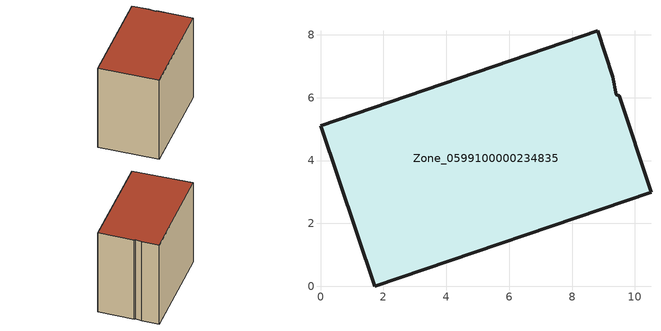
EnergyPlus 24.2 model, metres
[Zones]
Zone_0599100000234835
 floor ground (C_G): 9.3,6.67 9.4,6.08 9.5,6.06 10.51,2.99 1.73,0 0,5.11 8.82,8.13 z0.46
 wall outside (C_F): 1.73,0 10.51,2.99 9.5,6.06 9.4,6.08 9.3,6.67 8.82,8.13 0,5.11 1.73,0 z0.46:8.62
 roof outside (C_R): 9.4,6.08 9.3,6.67 8.82,8.13 0,5.11 1.73,0 10.51,2.99 9.5,6.06 z8.62
[BUILDING]
Pand.0599100000234835: North Axis=0; Terrain=City; Loads Convergence Tolerance Value=0.04; Temperature Convergence Tolerance Value=0.4; Solar Distribution=FullExterior; Maximum Number of Warmup Days=25; Minimum Number of Warmup Days=1
[Site:Location]
Rotterdam.The.Hague.AP_ZH_NLD Design_Conditions: Latitude=51.96; Longitude=4.45; Time Zone=1; Elevation=-4.5
[SITE:GROUNDTEMPERATURE:BUILDINGSURFACE]
18, 18, 18, 18, 18, 18, 18, 18, 18, 18, 18, 18
[MATERIAL] Thermal Absorptance=0.9; Solar Absorptance=0.7; Visible Absorptance=0.7
Name | Roughness | Thickness | Conductivity | Density | Specific Heat
G.TI.1965-1974 | MediumSmooth | 0.15 | 0.882353 | 540 | 1210
F.TI.1965-1974 | Rough | 0.3 | 0.697674 | 1920 | 840
R.TI.1965-1974 | MediumRough | 0.2 | 0.232558 | 1500 | 1000
[CONSTRUCTION]
C_G: G.TI.1965-1974
C_F: F.TI.1965-1974
C_R: R.TI.1965-1974
[ZONE]
Zone_0599100000234835: Type=1; Multiplier=1; Ceiling Height=Autocalculate; Volume=Autocalculate; Floor Area=autocalculate; Part of Total Floor Area=Yes
[ZONEINFILTRATION:DESIGNFLOWRATE]
Infil_Zone_0599100000234835: Zone or ZoneList or Space or SpaceList=Zone_0599100000234835; Schedule=AlwaysOn; Design Flow Rate Calculation Method=Flow/Area; Flow Rate per Floor Area=0.003; Constant Term Coefficient=1; Temperature Term Coefficient=0; Velocity Term Coefficient=0; Velocity Squared Term Coefficient=0
[HVACTEMPLATE:ZONE:IDEALLOADSAIRSYSTEM]
Zone_0599100000234835: Maximum Heating Supply Air Temperature=50; Minimum Cooling Supply Air Temperature=13; Maximum Heating Supply Air Humidity Ratio=0.0156; Minimum Cooling Supply Air Humidity Ratio=0.0077; Heating Limit=NoLimit; Cooling Limit=NoLimit; Dehumidification Control Type=ConstantSensibleHeatRatio; Cooling Sensible Heat Ratio=0.7; Dehumidification Setpoint=60; Humidification Control Type=None; Humidification Setpoint=30; Outdoor Air Method=None; Outdoor Air Flow Rate per Person=0.00944; Outdoor Air Flow Rate per Zone Floor Area=0; Outdoor Air Flow Rate per Zone=0; Demand Controlled Ventilation Type=None; Outdoor Air Economizer Type=NoEconomizer; Heat Recovery Type=None; Sensible Heat Recovery Effectiveness=0.7; Latent Heat Recovery Effectiveness=0.65
[ZONECONTROL:THERMOSTAT]
ThermostatControl_Zone_0599100000234835: Zone or ZoneList=Zone_0599100000234835; Control Type Schedule=DualSetpointControlType; Control 1=Thermostat_Zone_0599100000234835; Temperature Difference Between Cutout And Setpoint=0
[THERMOSTATSETPOINT:DUALSETPOINT]
Thermostat_Zone_0599100000234835: Heating Setpoint Temperature Schedule=HeatingSetpoint_Zone_0599100000234835; Cooling Setpoint Temperature Schedule=CoolingSetpoint_Zone_0599100000234835
[SCHEDULE:COMPACT]
HeatingSetpoint_Zone_0599100000234835: Through: 12/31, For: AllDays, Until: 24:00, 21
CoolingSetpoint_Zone_0599100000234835: Through: 12/31, For: AllDays, Until: 24:00, 24
DualSetpointControlType: Through: 12/31, For: AllDays, Until: 24:00, 4
AlwaysOn: Through: 12/31, For: AllDays, Until: 24:00, 1
